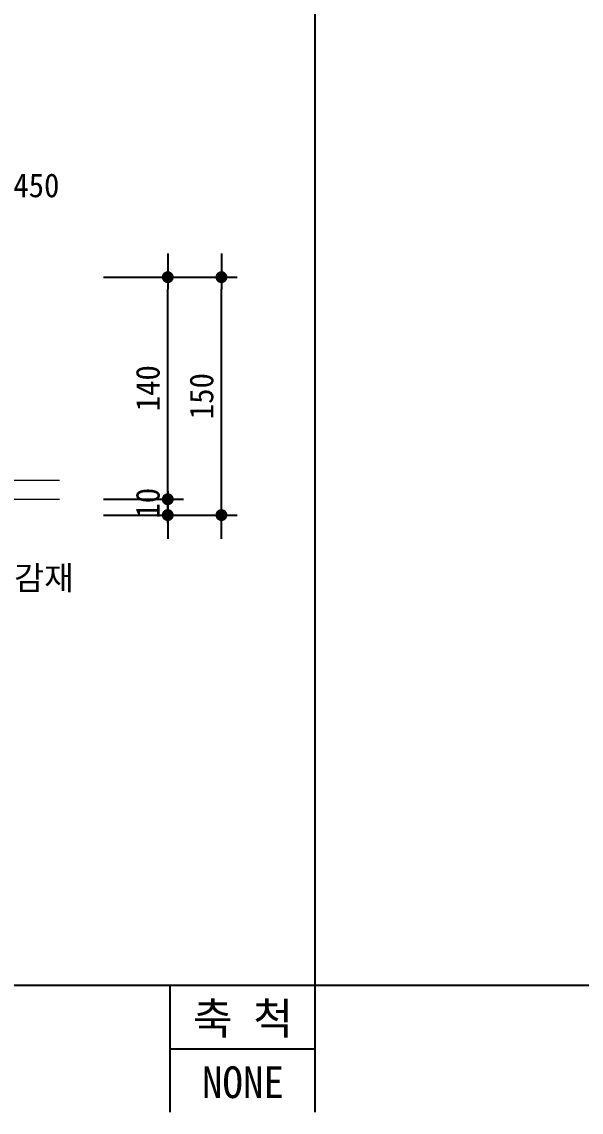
# Model space of a CAD drawing. Header units: millimetres. Extents: x 209 to 75467, y 6568 to 12199.
# Drawn here: x 5327 to 6032, y 6677 to 8052 of the extents above; entities that cross this region are included whole.
import ezdxf
from ezdxf.enums import TextEntityAlignment as Align

# ---------------------------------------------------------------- set-up
doc = ezdxf.new("R2010")
doc.units = ezdxf.units.MM
doc.header["$MEASUREMENT"] = 0
doc.layers.get('0').update_dxf_attribs({"linetype": 'CONTINUOUS'})
for name, color, linetype, lineweight in [('A-CEXM-FINL', 6, 'CONTINUOUS', 20), ('A-DIMS', 7, 'CONTINUOUS', 25), ('A-MKXS-TEXT1', 3, 'CONTINUOUS', 25), ('A-XXXX-TABL', 7, 'CONTINUOUS', 25)]:
    doc.layers.add(name, color=color, linetype=linetype, lineweight=lineweight)
doc.layers.add('TABL', color=7, linetype='CONTINUOUS')
doc.styles.add('HY울릉도L', font='H2GTRE.TTF')
doc.styles.add('돋움체', font='')
doc.styles.get('돋움체').set_extended_font_data('DotumChe')
doc.dimstyles.new('CDIM', dxfattribs={"dimtxt": 3, "dimasz": 1.5, "dimexe": 2, "dimexo": 1, "dimgap": 1, "dimtad": 1, "dimdec": 0, "dimrnd": 0.5, "dimzin": 0, "dimdsep": 32, "dimlunit": 6, "dimtxsty": 'HY울릉도L', "dimblk1": '_CIDOT', "dimblk2": '_CIDOT', "dimsah": 1, "dimcen": 5.5, "dimclrd": 2, "dimclre": 2, "dimclrt": 7, "dimadec": 0, "dimazin": 0, "dimtfac": 1, "dimtdec": 0, "dimtix": 1, "dimtmove": 2, "dimatfit": 1, "dimldrblk": '_CIDOT', "dimfxl": 1, "dimtolj": 1, "dimtzin": 0, "dimlwd": -1, "dimarcsym": 0})

# ---------------------------------------------------------------- blocks, each defined once
blk = doc.blocks.new('_CIDOT')
at = {"color": 0, "linetype": 'ByBlock'}
blk.add_line((2, 0), (-1, 0), dxfattribs=at)
at = {"color": 0, "linetype": 'ByBlock', "const_width": 0.5}
blk.add_lwpolyline([(-0.25, 0, 1), (0.25, 0, 1)], format="xyb", close=True, dxfattribs=at)
blk = doc.blocks.new('*D212')
at = {"layer": 'A-DIMS', "lineweight": -2, "transparency": 16777216}
for p, q in [((5429.776772755416, 7729.676649093277), (5531.037467125323, 7729.676649093277)), ((5429.776772755416, 7449.676649093299), (5531.037467125323, 7449.676649093299))]:
    blk.add_line(p, q, dxfattribs=at)
at = {"layer": 'A-DIMS', "transparency": 16777216}
blk.add_line((5511.037467125323, 7464.676649093299), (5511.037467125323, 7714.676649093277), dxfattribs=at)
at = {"layer": 'A-DIMS', "transparency": 16777216, "xscale": 15, "yscale": 15, "zscale": 15}
for p, rotation in [((5511.037467125323, 7729.676649093277), 90), ((5511.037467125323, 7449.676649093299), 270)]:
    blk.add_blockref('_CIDOT', p, dxfattribs=dict(at, rotation=rotation))
at = {"layer": 'A-DIMS', "color": 3, "transparency": 16777216, "insert": (5486.017493756481, 7589.676649093289), "char_height": 30, "attachment_point": 5, "rotation": 90, "style": '돋움체'}
blk.add_mtext('\\A1;140', dxfattribs=at)
blk = doc.blocks.new('*D213')
at = {"layer": 'A-DIMS', "transparency": 16777216}
for p, q in [((5511.037467125323, 7464.676649093299), (5511.037467125323, 7479.676649093299)), ((5511.037467125323, 7429.676649093277), (5511.037467125323, 7449.676649093299)), ((5511.037467125323, 7414.676649093277), (5511.037467125323, 7399.676649093277))]:
    blk.add_line(p, q, dxfattribs=at)
at = {"layer": 'A-DIMS', "lineweight": -2, "transparency": 16777216}
for p, q in [((5429.776772755416, 7449.676649093299), (5531.037467125323, 7449.676649093299)), ((5429.776772755416, 7429.676649093277), (5531.037467125323, 7429.676649093277))]:
    blk.add_line(p, q, dxfattribs=at)
at = {"layer": 'A-DIMS', "transparency": 16777216, "xscale": 15, "yscale": 15, "zscale": 15}
for p, rotation in [((5511.037467125323, 7449.676649093299), 270), ((5511.037467125323, 7429.676649093277), 90)]:
    blk.add_blockref('_CIDOT', p, dxfattribs=dict(at, rotation=rotation))
at = {"layer": 'A-DIMS', "color": 3, "transparency": 16777216, "insert": (5485.971765724054, 7444.676649093277), "char_height": 30, "attachment_point": 5, "rotation": 90, "style": '돋움체'}
blk.add_mtext('\\A1;10', dxfattribs=at)
blk = doc.blocks.new('*D214')
at = {"layer": 'A-DIMS', "lineweight": -2, "transparency": 16777216}
for p, q in [((5429.776772755416, 7729.676649093277), (5598.715217645149, 7729.676649093277)), ((5429.776772755416, 7429.676649093277), (5598.715217645149, 7429.676649093277))]:
    blk.add_line(p, q, dxfattribs=at)
at = {"layer": 'A-DIMS', "transparency": 16777216}
blk.add_line((5578.715217645149, 7444.676649093277), (5578.715217645149, 7714.676649093277), dxfattribs=at)
at = {"layer": 'A-DIMS', "transparency": 16777216, "xscale": 15, "yscale": 15, "zscale": 15}
for p, rotation in [((5578.715217645149, 7729.676649093277), 90), ((5578.715217645149, 7429.676649093277), 270)]:
    blk.add_blockref('_CIDOT', p, dxfattribs=dict(at, rotation=rotation))
at = {"layer": 'A-DIMS', "color": 3, "transparency": 16777216, "insert": (5553.695244276307, 7579.676649093278), "char_height": 30, "attachment_point": 5, "rotation": 90, "style": '돋움체'}
blk.add_mtext('\\A1;150', dxfattribs=at)

msp = doc.modelspace()

# ---------------------------------------------------------------- linework, layer by layer
at = {"layer": 'A-CEXM-FINL'}
for p, q in [((4950.486691019076, 7473.676649093277), (5374.403143890479, 7473.676649093277)), ((4950.486691019076, 7449.676649093277), (5374.403143890479, 7449.676649093277))]:
    msp.add_line(p, q, dxfattribs=at)
at = {"layer": 'A-XXXX-TABL'}
for p, q in [((5513.567759995916, 6836.809395534301), (5513.567759995916, 6676.809395534316)), ((5513.567759995916, 6756.809395534308), (5696.703211576867, 6756.809395534308))]:
    msp.add_line(p, q, dxfattribs=at)
at = {"layer": 'TABL', "linetype": 'ByBlock'}
msp.add_line((5696.703217961942, 6676.809395534305), (5696.703217961942, 12198.80939552705), dxfattribs=at)
at = {"layer": 'TABL'}
msp.add_line((208.9999998360872, 6836.809395534277), (7556.49999409914, 6836.80939553429), dxfattribs=at)

# ---------------------------------------------------------------- texts
at = {"layer": 'A-MKXS-TEXT1', "style": '돋움체'}
for s, p in [('L-30x30x3, L=100 @450', (4967.247358380337, 7830.457567716045)), ('천정마감재', (5204.425322656098, 7335.402470290455))]:
    msp.add_text(s, height=30, dxfattribs=at).set_placement(p)
for s, p in [('축 척', (5605.864378431419, 6775.02885583784)), ('NONE', (5605.864378431419, 6694.605503759894))]:
    msp.add_text(s, height=40, dxfattribs=at).set_placement(p, align=Align.CENTER)

# ---------------------------------------------------------------- dimensions: what is measured, and where the dimension line sits
at = {"layer": 'A-DIMS'}
for base, p1, text, picture, middle in [((5511.037467125323, 7729.676649093277), (5419.776772755416, 7449.676649093299), '140', '*D212', (5486.017493756481, 7589.676649093289)), ((5578.715217645149, 7729.676649093277), (5419.776772755416, 7429.676649093277), '150', '*D214', (5553.695244276307, 7579.676649093278))]:
    dim = msp.add_linear_dim(base=base, p1=p1, p2=(5419.776772755416, 7729.676649093277), angle=90, text=text, dimstyle='CDIM', override={"dimscale": 10, "dimtxsty": '돋움체', "dimclrd": 256, "dimclre": 256, "dimclrt": 3}, dxfattribs=at)
    dim.commit()
    dim.dimension.update_dxf_attribs({"geometry": picture, "text_midpoint": middle})
dim = msp.add_linear_dim(base=(5511.037467125323, 7449.676649093299), p1=(5419.776772755416, 7429.676649093277), p2=(5419.776772755416, 7449.676649093299), angle=90, text='10', dimstyle='CDIM', override={"dimscale": 10, "dimtxsty": '돋움체', "dimclrd": 256, "dimclre": 256, "dimclrt": 3}, dxfattribs=at)
dim.commit()
dim.dimension.update_dxf_attribs({"geometry": '*D213', "text_midpoint": (5485.971765724054, 7444.676649093277), "dimtype": 160})

doc.saveas('drawing.dxf')
